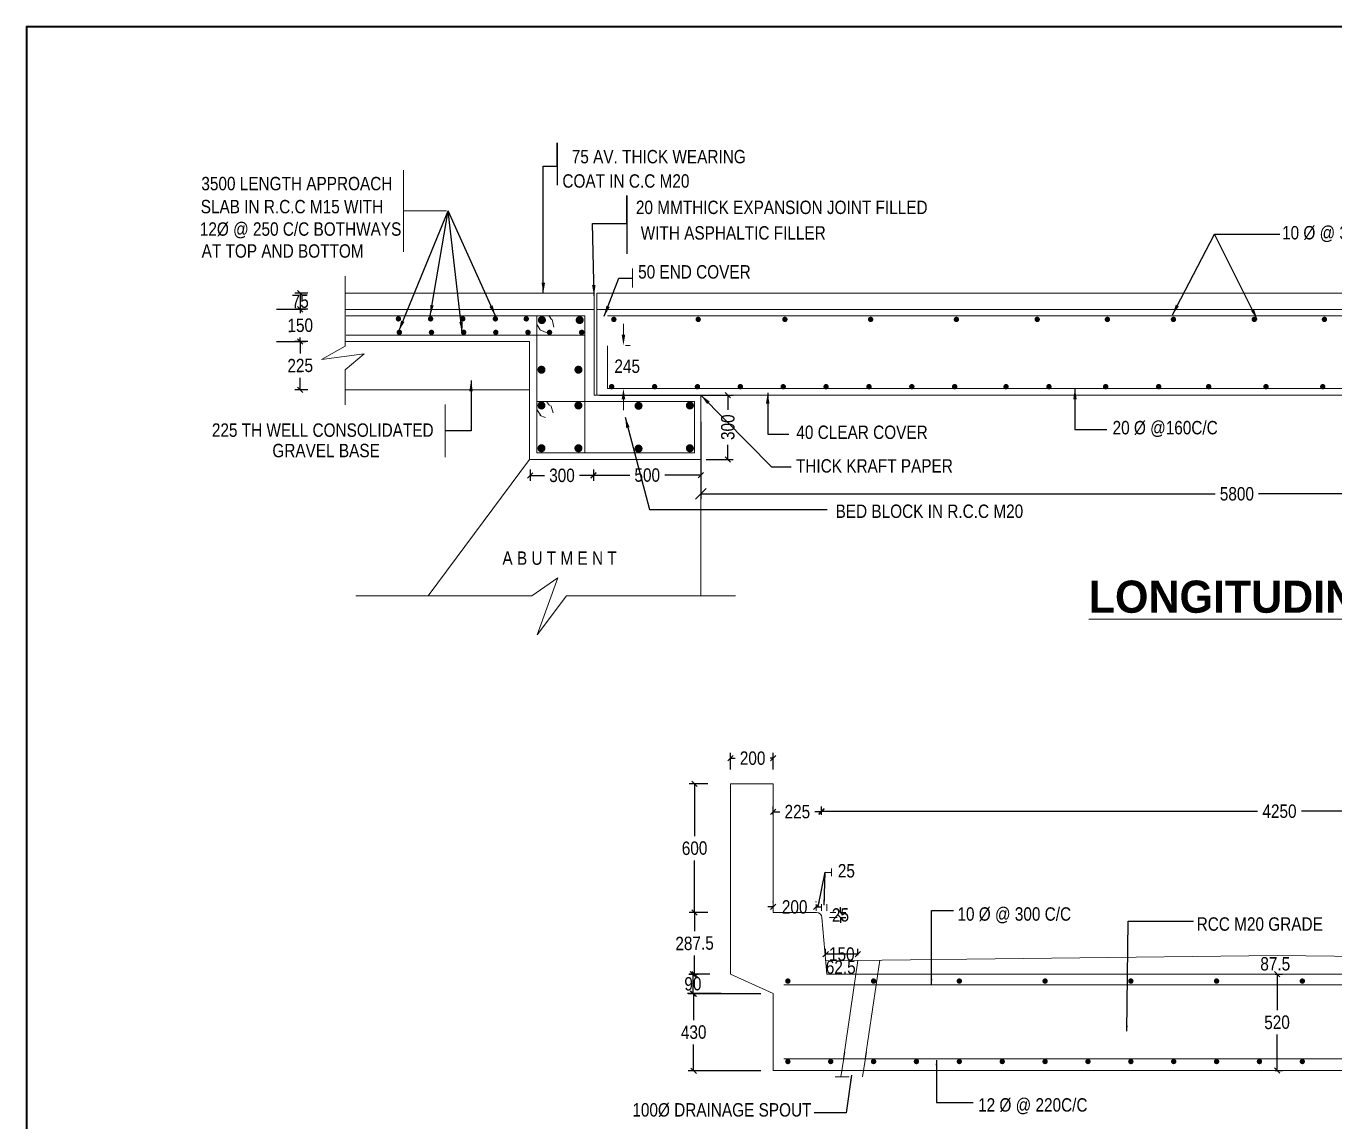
# Model space of a CAD drawing. Header units: millimetres. Extents: x 634438 to 694489, y 49590 to 86597.
# Drawn here: x 634438 to 658857, y 66151 to 86597 of the extents above; entities that cross this region are included whole.
import ezdxf

# ---------------------------------------------------------------- set-up
doc = ezdxf.new("R2010")
doc.units = ezdxf.units.MM
doc.header["$LTSCALE"] = 300
doc.header["$MEASUREMENT"] = 0
for name, color, linetype in [('abutment', 7, 'Continuous'), ('canal', 7, 'Continuous'), ('pier', 7, 'Continuous')]:
    doc.layers.add(name, color=color, linetype=linetype)
doc.styles.add('ARIAL NARROW', font='ARIALN.TTF', dxfattribs={"height": 250})
doc.styles.add('CITYBLUEPR', font='cityb___.ttf')
doc.dimstyles.new('STANDARD$0', dxfattribs={"dimscale": 88.888889, "dimtxt": 0.02, "dimasz": 0.02, "dimexe": 0.05, "dimexo": 0.1, "dimgap": 0.002, "dimtad": 2, "dimdec": 0, "dimzin": 1, "dimdsep": 46, "dimtxsty": 'Standard', "dimcen": 0.09, "dimadec": 0, "dimazin": 0, "dimtfac": 1, "dimtdec": 4, "dimtofl": 0, "dimtmove": 0, "dimatfit": 3, "dimfxl": 1, "dimtolj": 1, "dimtzin": 1, "dimarcsym": 0})
doc.dimstyles.new('STANDARD$7', dxfattribs={"dimtxt": 2, "dimasz": 2, "dimexe": 1.25, "dimexo": 0.625, "dimtad": 1, "dimdec": 0, "dimlfac": 0.5, "dimdsep": 46, "dimtxsty": 'ARIAL NARROW', "dimcen": 2.5, "dimdle": 0.1, "dimse1": 1, "dimse2": 1, "dimadec": 0, "dimazin": 0, "dimtfac": 1, "dimtdec": 0, "dimtmove": 0, "dimatfit": 3, "dimfxl": 1, "dimtolj": 1, "dimtzin": 0, "dimarcsym": 0})

# ---------------------------------------------------------------- blocks, each defined once
blk = doc.blocks.new('_Oblique')
at = {"color": 0, "linetype": 'ByBlock', "lineweight": -2}
blk.add_line((-0.5, -0.5), (0.5, 0.5), dxfattribs=at)
blk = doc.blocks.new('*D40')
at = {"layer": 'abutment', "color": 0, "lineweight": -2, "transparency": 16777216}
for p, q in [((639695, 80713), (639452, 80713)), ((639552, 80713), (639552, 80490)), ((639552, 79813), (639552, 80035)), ((639695, 79813), (639452, 79813))]:
    blk.add_line(p, q, dxfattribs=at)
at = {"layer": 'Defpoints', "color": 0, "lineweight": 9, "transparency": 16777216}
for p in [(639795, 80713), (639552, 79813), (639795, 79813)]:
    blk.add_point(p, dxfattribs=at)
at = {"layer": 'abutment', "color": 0, "lineweight": -2, "transparency": 16777216, "xscale": 100, "yscale": 100, "zscale": 100}
for p, rotation in [((639552, 80713), 90), ((639552, 79813), 270)]:
    blk.add_blockref('_Oblique', p, dxfattribs=dict(at, rotation=rotation))
at = {"layer": 'abutment', "color": 0, "lineweight": 9, "transparency": 16777216, "insert": (639552, 80263), "char_height": 250, "attachment_point": 5, "rotation": 1, "style": 'ARIAL NARROW'}
blk.add_mtext('\\A1;225', dxfattribs=at)
blk = doc.blocks.new('*D41')
at = {"layer": 'abutment', "color": 0, "lineweight": -2, "transparency": 16777216}
for p, q in [((639108, 81313), (639652, 81313)), ((639552, 81313), (639552, 81240)), ((639108, 80713), (639652, 80713)), ((639552, 80713), (639552, 80785))]:
    blk.add_line(p, q, dxfattribs=at)
at = {"layer": 'Defpoints', "color": 0, "lineweight": 9, "transparency": 16777216}
for p in [(639008, 81313), (639008, 80713), (639552, 80713)]:
    blk.add_point(p, dxfattribs=at)
at = {"layer": 'abutment', "color": 0, "lineweight": -2, "transparency": 16777216, "xscale": 100, "yscale": 100, "zscale": 100}
for p, rotation in [((639552, 81313), 90), ((639552, 80713), 270)]:
    blk.add_blockref('_Oblique', p, dxfattribs=dict(at, rotation=rotation))
at = {"layer": 'abutment', "color": 0, "lineweight": 9, "transparency": 16777216, "insert": (639552, 81013), "char_height": 250, "attachment_point": 5, "rotation": 1, "style": 'ARIAL NARROW'}
blk.add_mtext('\\A1;150', dxfattribs=at)
blk = doc.blocks.new('*D42')
at = {"layer": 'abutment', "color": 0, "lineweight": -2, "transparency": 16777216}
for p, q in [((647027, 79214), (647027, 77769)), ((667030, 79207), (667030, 77769)), ((647027, 77869), (656623, 77869)), ((667030, 77869), (657435, 77869))]:
    blk.add_line(p, q, dxfattribs=at)
at = {"layer": 'Defpoints', "color": 0, "lineweight": 9, "transparency": 16777216}
for p in [(647027, 79314), (667030, 79307), (647027, 77869)]:
    blk.add_point(p, dxfattribs=at)
at = {"layer": 'abutment', "color": 0, "lineweight": -2, "transparency": 16777216, "xscale": 200, "yscale": 200, "zscale": 200, "rotation": 180}
blk.add_blockref('_Oblique', (647027, 77869), dxfattribs=at)
at = {"layer": 'abutment', "color": 0, "lineweight": -2, "transparency": 16777216, "xscale": 200, "yscale": 200, "zscale": 200}
blk.add_blockref('_Oblique', (667030, 77869), dxfattribs=at)
at = {"layer": 'abutment', "color": 0, "lineweight": 9, "transparency": 16777216, "insert": (657029, 77869), "char_height": 250, "attachment_point": 5, "style": 'ARIAL NARROW'}
blk.add_mtext('\\A1;5800', dxfattribs=at)
blk = doc.blocks.new('*D43')
at = {"layer": 'abutment', "color": 0, "lineweight": -2, "transparency": 16777216}
for p, q in [((666370, 71683), (666370, 72046)), ((649278, 71946), (657414, 71946)), ((649278, 71851), (649278, 71846)), ((666370, 71946), (658234, 71946))]:
    blk.add_line(p, q, dxfattribs=at)
at = {"layer": 'Defpoints', "color": 0, "lineweight": 9, "transparency": 16777216}
for p in [(649278, 71951), (666370, 71946), (666370, 71583)]:
    blk.add_point(p, dxfattribs=at)
at = {"layer": 'abutment', "color": 0, "lineweight": -2, "transparency": 16777216, "xscale": 100, "yscale": 100, "zscale": 100, "rotation": 180}
blk.add_blockref('_Oblique', (649278, 71946), dxfattribs=at)
at = {"layer": 'abutment', "color": 0, "lineweight": -2, "transparency": 16777216, "xscale": 100, "yscale": 100, "zscale": 100}
blk.add_blockref('_Oblique', (666370, 71946), dxfattribs=at)
at = {"layer": 'abutment', "color": 0, "lineweight": 9, "transparency": 16777216, "insert": (657824, 71946), "char_height": 250, "attachment_point": 5, "style": 'ARIAL NARROW'}
blk.add_mtext('\\A1;4250', dxfattribs=at)
blk = doc.blocks.new('*D45')
at = {"layer": 'abutment', "color": 0, "lineweight": -2, "transparency": 16777216}
for p, q in [((647160, 72456), (646810, 72456)), ((646910, 72456), (646910, 71483)), ((646910, 70056), (646910, 71028)), ((647160, 70056), (646810, 70056))]:
    blk.add_line(p, q, dxfattribs=at)
at = {"layer": 'Defpoints', "color": 0, "lineweight": 9, "transparency": 16777216}
for p in [(646910, 72456), (647260, 72456), (647260, 70056)]:
    blk.add_point(p, dxfattribs=at)
at = {"layer": 'abutment', "color": 0, "lineweight": -2, "transparency": 16777216, "xscale": 100, "yscale": 100, "zscale": 100}
for p, rotation in [((646910, 72456), 90), ((646910, 70056), 270)]:
    blk.add_blockref('_Oblique', p, dxfattribs=dict(at, rotation=rotation))
at = {"layer": 'abutment', "color": 0, "lineweight": 9, "transparency": 16777216, "insert": (646910, 71256), "char_height": 250, "attachment_point": 5, "rotation": 1, "style": 'ARIAL NARROW'}
blk.add_mtext('\\A1;600', dxfattribs=at)
blk = doc.blocks.new('*D46')
at = {"layer": 'abutment', "color": 0, "lineweight": -2, "transparency": 16777216}
for p, q in [((648148, 68541), (646793, 68541)), ((646893, 68541), (646893, 68050)), ((646893, 67103), (646893, 67594)), ((648148, 67103), (646793, 67103))]:
    blk.add_line(p, q, dxfattribs=at)
at = {"layer": 'Defpoints', "color": 0, "lineweight": 9, "transparency": 16777216}
for p in [(648248, 68541), (646893, 67103), (648248, 67103)]:
    blk.add_point(p, dxfattribs=at)
at = {"layer": 'abutment', "color": 0, "lineweight": -2, "transparency": 16777216, "xscale": 100, "yscale": 100, "zscale": 100}
for p, rotation in [((646893, 68541), 90), ((646893, 67103), 270)]:
    blk.add_blockref('_Oblique', p, dxfattribs=dict(at, rotation=rotation))
at = {"layer": 'abutment', "color": 0, "lineweight": 9, "transparency": 16777216, "insert": (646893, 67822), "char_height": 250, "attachment_point": 5, "rotation": 1, "style": 'ARIAL NARROW'}
blk.add_mtext('\\A1;430', dxfattribs=at)
blk = doc.blocks.new('*D48')
at = {"layer": 'abutment', "color": 0, "lineweight": -2, "transparency": 16777216}
for p, q in [((649356, 69256), (649356, 69380)), ((649958, 69263), (649958, 69380)), ((649958, 69280), (649356, 69280))]:
    blk.add_line(p, q, dxfattribs=at)
at = {"layer": 'Defpoints', "color": 0, "lineweight": 9, "transparency": 16777216}
for p in [(649356, 69280), (649356, 69156), (649958, 69163)]:
    blk.add_point(p, dxfattribs=at)
at = {"layer": 'abutment', "color": 0, "lineweight": -2, "transparency": 16777216, "xscale": 100, "yscale": 100, "zscale": 100, "rotation": 180}
blk.add_blockref('_Oblique', (649356, 69280), dxfattribs=at)
at = {"layer": 'abutment', "color": 0, "lineweight": -2, "transparency": 16777216, "xscale": 100, "yscale": 100, "zscale": 100}
blk.add_blockref('_Oblique', (649958, 69280), dxfattribs=at)
at = {"layer": 'abutment', "color": 0, "lineweight": 9, "transparency": 16777216, "insert": (649657, 69280), "char_height": 250, "attachment_point": 5, "style": 'ARIAL NARROW'}
blk.add_mtext('\\A1;150', dxfattribs=at)
blk = doc.blocks.new('*D49')
at = {"layer": 'abutment', "color": 0, "lineweight": -2, "transparency": 16777216}
for p, q in [((649632, 70056), (649632, 70156)), ((649627, 70056), (649732, 70056)), ((649627, 69964), (649732, 69964)), ((649632, 69964), (649632, 69864))]:
    blk.add_line(p, q, dxfattribs=at)
at = {"layer": 'Defpoints', "color": 0, "lineweight": 9, "transparency": 16777216}
for p in [(649527, 70056), (649527, 69964), (649632, 70056)]:
    blk.add_point(p, dxfattribs=at)
at = {"layer": 'abutment', "color": 0, "lineweight": -2, "transparency": 16777216, "xscale": 100, "yscale": 100, "zscale": 100}
for p, rotation in [((649632, 70056), 270), ((649632, 69964), 90)]:
    blk.add_blockref('_Oblique', p, dxfattribs=dict(at, rotation=rotation))
at = {"layer": 'abutment', "color": 0, "lineweight": 9, "transparency": 16777216, "insert": (649632, 70010), "char_height": 250, "attachment_point": 5, "rotation": 1, "style": 'ARIAL NARROW'}
blk.add_mtext('\\A1;25', dxfattribs=at)
blk = doc.blocks.new('*D50')
at = {"layer": 'abutment', "color": 0, "lineweight": -2, "transparency": 16777216}
for p, q in [((648378, 71877), (648378, 72038)), ((649278, 71877), (649278, 72038)), ((648378, 71938), (648499, 71938)), ((649278, 71938), (649157, 71938))]:
    blk.add_line(p, q, dxfattribs=at)
at = {"layer": 'Defpoints', "color": 0, "lineweight": 9, "transparency": 16777216}
for p in [(648378, 71938), (648378, 71777), (649278, 71777)]:
    blk.add_point(p, dxfattribs=at)
at = {"layer": 'abutment', "color": 0, "lineweight": -2, "transparency": 16777216, "xscale": 100, "yscale": 100, "zscale": 100, "rotation": 180}
blk.add_blockref('_Oblique', (648378, 71938), dxfattribs=at)
at = {"layer": 'abutment', "color": 0, "lineweight": -2, "transparency": 16777216, "xscale": 100, "yscale": 100, "zscale": 100}
blk.add_blockref('_Oblique', (649278, 71938), dxfattribs=at)
at = {"layer": 'abutment', "color": 0, "lineweight": 9, "transparency": 16777216, "insert": (648828, 71938), "char_height": 250, "attachment_point": 5, "style": 'ARIAL NARROW'}
blk.add_mtext('\\A1;225', dxfattribs=at)
blk = doc.blocks.new('*D51')
at = {"layer": 'abutment', "color": 0, "lineweight": -2, "transparency": 16777216}
for p, q in [((646804, 68906), (646979, 68906)), ((646879, 68906), (646879, 68546)), ((647404, 68546), (646779, 68546))]:
    blk.add_line(p, q, dxfattribs=at)
at = {"layer": 'Defpoints', "color": 0, "lineweight": 9, "transparency": 16777216}
for p in [(646704, 68906), (646879, 68546), (647504, 68546)]:
    blk.add_point(p, dxfattribs=at)
at = {"layer": 'abutment', "color": 0, "lineweight": -2, "transparency": 16777216, "xscale": 100, "yscale": 100, "zscale": 100}
for p, rotation in [((646879, 68906), 90), ((646879, 68546), 270)]:
    blk.add_blockref('_Oblique', p, dxfattribs=dict(at, rotation=rotation))
at = {"layer": 'abutment', "color": 0, "lineweight": 9, "transparency": 16777216, "insert": (646879, 68726), "char_height": 250, "attachment_point": 5, "rotation": 1, "style": 'ARIAL NARROW'}
blk.add_mtext('\\A1;90', dxfattribs=at)
blk = doc.blocks.new('*D52')
at = {"layer": 'abutment', "color": 0, "lineweight": -2, "transparency": 16777216}
for p, q in [((647160, 70056), (646810, 70056)), ((646910, 70056), (646910, 69708)), ((646910, 68906), (646910, 69253)), ((647196, 68906), (646810, 68906))]:
    blk.add_line(p, q, dxfattribs=at)
at = {"layer": 'Defpoints', "color": 0, "lineweight": 9, "transparency": 16777216}
for p in [(647260, 70056), (646910, 68906), (647296, 68906)]:
    blk.add_point(p, dxfattribs=at)
at = {"layer": 'abutment', "color": 0, "lineweight": -2, "transparency": 16777216, "xscale": 100, "yscale": 100, "zscale": 100}
for p, rotation in [((646910, 70056), 90), ((646910, 68906), 270)]:
    blk.add_blockref('_Oblique', p, dxfattribs=dict(at, rotation=rotation))
at = {"layer": 'abutment', "color": 0, "lineweight": 9, "transparency": 16777216, "insert": (646910, 69481), "char_height": 250, "attachment_point": 5, "rotation": 1, "style": 'ARIAL NARROW'}
blk.add_mtext('\\A1;287.5', dxfattribs=at)
blk = doc.blocks.new('*D53')
at = {"layer": 'abutment', "color": 0, "lineweight": -2, "transparency": 16777216}
for p, q in [((648378, 70160), (648278, 70160)), ((648378, 70250), (648378, 70260)), ((649178, 70250), (649178, 70260)), ((649178, 70160), (649278, 70160))]:
    blk.add_line(p, q, dxfattribs=at)
at = {"layer": 'Defpoints', "color": 0, "lineweight": 9, "transparency": 16777216}
for p in [(648378, 70160), (648378, 70150), (649178, 70150)]:
    blk.add_point(p, dxfattribs=at)
at = {"layer": 'abutment', "color": 0, "lineweight": -2, "transparency": 16777216, "xscale": 100, "yscale": 100, "zscale": 100}
blk.add_blockref('_Oblique', (648378, 70160), dxfattribs=at)
at = {"layer": 'abutment', "color": 0, "lineweight": -2, "transparency": 16777216, "xscale": 100, "yscale": 100, "zscale": 100, "rotation": 180}
blk.add_blockref('_Oblique', (649178, 70160), dxfattribs=at)
at = {"layer": 'abutment', "color": 0, "lineweight": 9, "transparency": 16777216, "insert": (648778, 70160), "char_height": 250, "attachment_point": 5, "style": 'ARIAL NARROW'}
blk.add_mtext('\\A1;200', dxfattribs=at)
blk = doc.blocks.new('*D54')
at = {"layer": 'abutment', "color": 0, "lineweight": -2, "transparency": 16777216}
for p, q in [((657745, 68906), (657878, 68906)), ((657778, 68906), (657778, 68235)), ((657778, 67109), (657778, 67779)), ((657745, 67109), (657878, 67109))]:
    blk.add_line(p, q, dxfattribs=at)
at = {"layer": 'Defpoints', "color": 0, "lineweight": 9, "transparency": 16777216}
for p in [(657645, 68906), (657645, 67109), (657778, 67109)]:
    blk.add_point(p, dxfattribs=at)
at = {"layer": 'abutment', "color": 0, "lineweight": -2, "transparency": 16777216, "xscale": 100, "yscale": 100, "zscale": 100}
for p, rotation in [((657778, 68906), 90), ((657778, 67109), 270)]:
    blk.add_blockref('_Oblique', p, dxfattribs=dict(at, rotation=rotation))
at = {"layer": 'abutment', "color": 0, "lineweight": 9, "transparency": 16777216, "insert": (657778, 68007), "char_height": 250, "attachment_point": 5, "rotation": 1, "style": 'ARIAL NARROW'}
blk.add_mtext('\\A1;520', dxfattribs=at)
blk = doc.blocks.new('*D55')
at = {"layer": 'abutment', "color": 0, "lineweight": -2, "transparency": 16777216}
for p, q in [((645027, 78324), (645027, 78119)), ((645027, 78219), (645701, 78219)), ((647027, 78219), (646353, 78219)), ((647027, 78324), (647027, 78119))]:
    blk.add_line(p, q, dxfattribs=at)
at = {"layer": 'Defpoints', "color": 0, "lineweight": 9, "transparency": 16777216}
for p in [(645027, 78424), (647027, 78424), (647027, 78219)]:
    blk.add_point(p, dxfattribs=at)
at = {"layer": 'abutment', "color": 0, "lineweight": -2, "transparency": 16777216, "xscale": 100, "yscale": 100, "zscale": 100, "rotation": 180}
blk.add_blockref('_Oblique', (645027, 78219), dxfattribs=at)
at = {"layer": 'abutment', "color": 0, "lineweight": -2, "transparency": 16777216, "xscale": 100, "yscale": 100, "zscale": 100}
blk.add_blockref('_Oblique', (647027, 78219), dxfattribs=at)
at = {"layer": 'abutment', "color": 0, "lineweight": 9, "transparency": 16777216, "insert": (646027, 78219), "char_height": 250, "attachment_point": 5, "style": 'ARIAL NARROW'}
blk.add_mtext('\\A1;500', dxfattribs=at)
blk = doc.blocks.new('*D56')
at = {"layer": 'abutment', "color": 0, "lineweight": -2, "transparency": 16777216}
for p, q in [((645137, 79713), (647631, 79713)), ((647531, 79713), (647531, 79439)), ((647531, 78513), (647531, 78787)), ((647127, 78513), (647631, 78513))]:
    blk.add_line(p, q, dxfattribs=at)
at = {"layer": 'Defpoints', "color": 0, "lineweight": 9, "transparency": 16777216}
for p in [(645037, 79713), (647531, 79713), (647027, 78513)]:
    blk.add_point(p, dxfattribs=at)
at = {"layer": 'abutment', "color": 0, "lineweight": -2, "transparency": 16777216, "xscale": 100, "yscale": 100, "zscale": 100}
for p, rotation in [((647531, 79713), 90), ((647531, 78513), 270)]:
    blk.add_blockref('_Oblique', p, dxfattribs=dict(at, rotation=rotation))
at = {"layer": 'abutment', "color": 0, "lineweight": 9, "transparency": 16777216, "insert": (647531, 79113), "char_height": 250, "attachment_point": 5, "rotation": 90, "style": 'ARIAL NARROW'}
blk.add_mtext('\\A1;300', dxfattribs=at)
blk = doc.blocks.new('*D57')
at = {"layer": 'abutment', "color": 0, "lineweight": -2, "transparency": 16777216}
for p, q in [((647578, 72728), (647578, 73036)), ((648378, 72728), (648378, 73036)), ((647578, 72936), (647665, 72936)), ((648378, 72936), (648320, 72936))]:
    blk.add_line(p, q, dxfattribs=at)
at = {"layer": 'Defpoints', "color": 0, "lineweight": 9, "transparency": 16777216}
for p in [(648378, 72936), (647578, 72628), (648378, 72628)]:
    blk.add_point(p, dxfattribs=at)
at = {"layer": 'abutment', "color": 0, "lineweight": -2, "transparency": 16777216, "xscale": 100, "yscale": 100, "zscale": 100, "rotation": 180}
blk.add_blockref('_Oblique', (647578, 72936), dxfattribs=at)
at = {"layer": 'abutment', "color": 0, "lineweight": -2, "transparency": 16777216, "xscale": 100, "yscale": 100, "zscale": 100}
blk.add_blockref('_Oblique', (648378, 72936), dxfattribs=at)
at = {"layer": 'abutment', "color": 0, "lineweight": 9, "transparency": 16777216, "insert": (647993, 72936), "char_height": 250, "attachment_point": 5, "style": 'ARIAL NARROW'}
blk.add_mtext('\\A1;200', dxfattribs=at)
blk = doc.blocks.new('*D58')
at = {"layer": 'abutment', "color": 0, "lineweight": -2, "transparency": 16777216}
for p, q in [((643845, 78324), (643845, 78113)), ((643845, 78213), (644110, 78213)), ((645027, 78213), (644762, 78213)), ((645027, 78324), (645027, 78113))]:
    blk.add_line(p, q, dxfattribs=at)
at = {"layer": 'Defpoints', "color": 0, "lineweight": 9, "transparency": 16777216}
for p in [(643845, 78424), (645027, 78424), (643845, 78213)]:
    blk.add_point(p, dxfattribs=at)
at = {"layer": 'abutment', "color": 0, "lineweight": -2, "transparency": 16777216, "xscale": 100, "yscale": 100, "zscale": 100, "rotation": 180}
blk.add_blockref('_Oblique', (643845, 78213), dxfattribs=at)
at = {"layer": 'abutment', "color": 0, "lineweight": -2, "transparency": 16777216, "xscale": 100, "yscale": 100, "zscale": 100}
blk.add_blockref('_Oblique', (645027, 78213), dxfattribs=at)
at = {"layer": 'abutment', "color": 0, "lineweight": 9, "transparency": 16777216, "insert": (644436, 78213), "char_height": 250, "attachment_point": 5, "style": 'ARIAL NARROW'}
blk.add_mtext('\\A1;300', dxfattribs=at)
blk = doc.blocks.new('*D62')
at = {"layer": 'abutment', "color": 0, "lineweight": -2, "transparency": 16777216}
for p, q in [((639695, 81613), (639452, 81613)), ((639552, 81613), (639552, 81313)), ((639695, 81313), (639452, 81313))]:
    blk.add_line(p, q, dxfattribs=at)
at = {"layer": 'Defpoints', "color": 0, "lineweight": 9, "transparency": 16777216}
for p in [(639795, 81613), (639552, 81313), (639795, 81313)]:
    blk.add_point(p, dxfattribs=at)
at = {"layer": 'abutment', "color": 0, "lineweight": -2, "transparency": 16777216, "xscale": 100, "yscale": 100, "zscale": 100}
for p, rotation in [((639552, 81613), 90), ((639552, 81313), 270)]:
    blk.add_blockref('_Oblique', p, dxfattribs=dict(at, rotation=rotation))
at = {"layer": 'abutment', "color": 0, "lineweight": 9, "transparency": 16777216, "insert": (639552, 81463), "char_height": 250, "attachment_point": 5, "rotation": 1, "style": 'ARIAL NARROW'}
blk.add_mtext('\\A1;75', dxfattribs=at)

msp = doc.modelspace()

# ---------------------------------------------------------------- linework, layer by layer
at = {"color": 0, "linetype": 'ByBlock', "lineweight": 9}
for points in [[(634438.5, 86597.1), (694478.5, 86597.1), (694478.5, 49590), (634438.5, 49590)], [(634458.5, 86577.1), (694458.5, 86577.1), (694458.5, 49610), (634458.5, 49610)]]:
    msp.add_lwpolyline(points, close=True, dxfattribs=at)
at = {"layer": 'abutment', "color": 0, "lineweight": 9}
for p, q in [((641477.5, 82385.4), (641477.5, 83911.3)), ((642281.8, 83148.3), (641477.5, 83148.3)), ((645754.8, 81721.8), (645754.8, 82072.5)), ((640392.2, 81929.6), (640392.2, 80627)), ((640392.2, 81612.8), (645037.5, 81612.8)), ((645037.5, 79914.8), (645037.5, 81612.8)), ((645085.5, 79948.4), (645085.5, 81612.8)), ((645085.5, 81612.8), (660753.4, 81612.8)), ((640392.2, 81312.8), (645027, 81312.8)), ((645085.5, 81312.8), (660753.4, 81312.8)), ((644864.6, 81192.8), (640407.8, 81192.8)), ((643965.5, 80631.9), (643965.5, 81192.8)), ((644191.1, 81200.2), (644242.4, 81121.9)), ((644251.1, 81121.9), (644283.8, 80977.3)), ((644864.6, 79948.4), (644864.6, 81192.8)), ((645285.5, 81192.8), (660753.4, 81192.8)), ((644864.6, 80832.8), (640407.8, 80832.8)), ((643971.8, 81024), (644031.9, 80930.7)), ((644023.1, 80930.7), (644172.4, 80870.1)), ((645583, 80840.1), (645583, 81040.1)), ((640392.2, 80627), (639950.3, 80375.5)), ((643829.3, 80712.8), (640392.2, 80712.8)), ((643829.3, 80631.9), (643829.3, 80712.8)), ((643829.3, 78512.8), (643829.3, 80631.9)), ((643965.5, 78632.8), (643965.5, 80683)), ((645285.5, 79832.8), (645285.5, 80633.7)), ((645619.3, 80640.1), (645708, 80640.1)), ((639950.3, 80375.5), (640747.8, 80480.3)), ((640747.8, 80480.3), (640392.2, 80186.8)), ((640392.2, 80186.8), (640392.2, 79530)), ((644864.6, 78632.8), (644864.6, 79948.4)), ((645037.5, 79712.8), (645037.5, 79948.4)), ((645085.5, 79712.8), (645085.5, 79948.4)), ((643829.3, 79812.8), (640392.2, 79812.8)), ((645037.5, 79712.8), (660753.4, 79712.8)), ((645285.5, 79832.8), (660753.4, 79832.8)), ((645348, 79832.8), (645754.6, 79832.8)), ((645583, 79632.8), (645583, 79432.8)), ((647027, 78812.8), (647027, 79712.8)), ((642258, 78551.9), (642258, 79540)), ((644944.8, 79592.8), (643965.5, 79592.8)), ((643965.5, 79441.8), (644044.2, 79334.6)), ((644144.5, 79592.8), (644205.1, 79521)), ((644226.2, 79521), (644272.9, 79381.2)), ((644944.8, 79592.8), (646907, 79592.8)), ((646907, 78632.8), (646907, 79592.8)), ((644023.2, 79334.6), (644125.8, 79292.6)), ((644704.8, 78632.8), (643965.5, 78632.8)), ((644704.8, 78632.8), (646907, 78632.8)), ((647027, 78812.8), (647027, 75964.9)), ((643829.3, 78512.8), (641941.6, 75964.9)), ((644824.8, 78512.8), (643829.3, 78512.8)), ((644824.8, 78512.8), (647027, 78512.8)), ((643873.2, 75964.9), (644360.7, 76300.4)), ((644360.7, 76300.4), (643970.7, 75240.6)), ((643873.2, 75964.9), (640588.9, 75964.9)), ((643970.7, 75240.6), (644523.2, 75964.9)), ((644523.2, 75964.9), (647671.2, 75964.9)), ((647578.1, 72455.6), (647578.1, 68905.6)), ((647578.1, 72455.6), (648378.1, 72455.6)), ((648378.1, 72455.6), (648378.1, 70055.6)), ((649465.3, 70737), (649465.3, 70876.1)), ((649178.1, 70210.6), (649178.1, 70089)), ((649278.1, 70210.6), (649278.1, 70089)), ((649378.1, 70210.6), (649378.1, 70089)), ((648378.1, 70055.6), (649186.4, 70055.6)), ((649286.1, 69964.3), (649378.1, 68905.6)), ((649428.6, 69964.3), (649571.1, 69964.3)), ((649437.4, 70055.6), (649548.9, 70055.6)), ((649356.4, 69155.6), (657778.1, 69255.6)), ((649958, 69162.8), (649689.5, 67324.3)), ((650364.2, 69167.6), (650094.8, 67324.3)), ((666199.9, 69155.6), (657778.1, 69255.6)), ((647578.1, 68905.6), (648378.1, 68545.6)), ((649378.1, 68905.6), (657778.1, 68905.6)), ((666178.1, 68905.6), (657778.1, 68905.6)), ((648578.1, 68705.6), (666978.1, 68705.6)), ((648378.1, 68545.6), (648378.1, 68388.2)), ((648378.1, 68489.3), (648378.1, 67108.7)), ((649713.1, 67457.1), (649636.3, 66988.7)), ((650118.4, 67457.1), (650041.6, 66988.7)), ((648578.1, 67324.3), (666978.1, 67324.3)), ((649601.2, 67324.3), (650006.6, 67324.3)), ((648378.1, 67108.7), (667178.1, 67108.7)), ((649535.1, 66988.7), (649796.3, 66988.7))]:
    msp.add_line(p, q, dxfattribs=at)
for points, const_width in [([(641359.7, 81135.3, 1), (641409.7, 81135.3, 1)], 50), ([(641959.7, 81135.3, 1), (642009.7, 81135.3, 1)], 50), ([(642559.7, 81135.3, 1), (642609.7, 81135.3, 1)], 50), ([(643168.3, 81135.3, 1), (643218.3, 81135.3, 1)], 50), ([(643744.3, 81135.3, 1), (643794.3, 81135.3, 1)], 50), ([(644023.8, 81112.1, 1), (644098.8, 81112.1, 1)], 75), ([(644729, 81112.1, 1), (644804, 81112.1, 1)], 75), ([(645378.7, 81124.9, 1), (645428.7, 81124.9, 1)], 50), ([(646952.5, 81124.9, 1), (647002.5, 81124.9, 1)], 50), ([(648570.4, 81124.9, 1), (648620.4, 81124.9, 1)], 50), ([(650170.4, 81124.9, 1), (650220.4, 81124.9, 1)], 50), ([(651770.4, 81124.9, 1), (651820.4, 81124.9, 1)], 50), ([(653278.2, 81124.9, 1), (653328.2, 81124.9, 1)], 50), ([(654587.9, 81124.9, 1), (654637.9, 81124.9, 1)], 50), ([(655820.2, 81124.9, 1), (655870.2, 81124.9, 1)], 50), ([(657328, 81124.9, 1), (657378, 81124.9, 1)], 50), ([(658637.6, 81124.9, 1), (658687.6, 81124.9, 1)], 50), ([(641376.5, 80882.9, 1), (641426.5, 80882.9, 1)], 50), ([(641976.5, 80882.9, 1), (642026.5, 80882.9, 1)], 50), ([(642576.5, 80882.9, 1), (642626.5, 80882.9, 1)], 50), ([(643176.5, 80882.9, 1), (643226.5, 80882.9, 1)], 50), ([(643776.5, 80882.9, 1), (643826.5, 80882.9, 1)], 50), ([(644178.8, 80882.9, 1), (644228.8, 80882.9, 1)], 50), ([(644778.8, 80882.9, 1), (644828.8, 80882.9, 1)], 50), ([(644016, 80186, 1), (644091, 80186, 1)], 75), ([(644705.7, 80186, 1), (644780.7, 80186, 1)], 75), ([(645338.9, 79869.5, 1), (645388.9, 79869.5, 1)], 50), ([(646138.9, 79869.5, 1), (646188.9, 79869.5, 1)], 50), ([(646938.9, 79869.5, 1), (646988.9, 79869.5, 1)], 50), ([(647738.9, 79869.5, 1), (647788.9, 79869.5, 1)], 50), ([(648538.9, 79869.5, 1), (648588.9, 79869.5, 1)], 50), ([(649338.9, 79869.5, 1), (649388.9, 79869.5, 1)], 50), ([(650138.9, 79869.5, 1), (650188.9, 79869.5, 1)], 50), ([(650938.9, 79869.5, 1), (650988.9, 79869.5, 1)], 50), ([(651738.9, 79869.5, 1), (651788.9, 79869.5, 1)], 50), ([(652697.4, 79869.5, 1), (652747.4, 79869.5, 1)], 50), ([(653497.4, 79869.5, 1), (653547.4, 79869.5, 1)], 50), ([(654556.4, 79869.5, 1), (654606.4, 79869.5, 1)], 50), ([(655544.9, 79869.5, 1), (655594.9, 79869.5, 1)], 50), ([(656477.7, 79869.5, 1), (656527.7, 79869.5, 1)], 50), ([(657547.1, 79869.5, 1), (657597.1, 79869.5, 1)], 50), ([(658606.1, 79869.5, 1), (658656.1, 79869.5, 1)], 50), ([(644016, 79518.5, 1), (644091, 79518.5, 1)], 75), ([(644705.7, 79518.5, 1), (644780.7, 79518.5, 1)], 75), ([(645826.6, 79512.1, 1), (645901.6, 79512.1, 1)], 75), ([(646785, 79518.5, 1), (646860, 79518.5, 1)], 75), ([(644016, 78720.7, 1), (644091, 78720.7, 1)], 75), ([(644705.7, 78720.7, 1), (644780.7, 78720.7, 1)], 75), ([(645826.6, 78714.3, 1), (645901.6, 78714.3, 1)], 75), ([(646785, 78720.7, 1), (646860, 78720.7, 1)], 75), ([(648625.4, 68777.4, -1), (648675.4, 68777.4, -1)], 50), ([(650225.4, 68777.4, -1), (650275.4, 68777.4, -1)], 50), ([(651825.4, 68777.4, -1), (651875.4, 68777.4, -1)], 50), ([(653425.4, 68777.4, -1), (653475.4, 68777.4, -1)], 50), ([(655025.4, 68777.4, -1), (655075.4, 68777.4, -1)], 50), ([(656625.4, 68777.4, -1), (656675.4, 68777.4, -1)], 50), ([(658225.4, 68777.4, -1), (658275.4, 68777.4, -1)], 50), ([(648625.4, 67276.1, -1), (648675.4, 67276.1, -1)], 50), ([(649425.4, 67276.1, -1), (649475.4, 67276.1, -1)], 50), ([(650225.4, 67276.1, -1), (650275.4, 67276.1, -1)], 50), ([(651025.4, 67276.1, -1), (651075.4, 67276.1, -1)], 50), ([(651825.4, 67276.1, -1), (651875.4, 67276.1, -1)], 50), ([(652625.4, 67276.1, -1), (652675.4, 67276.1, -1)], 50), ([(653425.4, 67276.1, -1), (653475.4, 67276.1, -1)], 50), ([(654225.4, 67276.1, -1), (654275.4, 67276.1, -1)], 50), ([(655025.4, 67276.1, -1), (655075.4, 67276.1, -1)], 50), ([(655825.4, 67276.1, -1), (655875.4, 67276.1, -1)], 50), ([(656625.4, 67276.1, -1), (656675.4, 67276.1, -1)], 50), ([(657425.4, 67276.1, -1), (657475.4, 67276.1, -1)], 50), ([(658225.4, 67276.1, -1), (658275.4, 67276.1, -1)], 50)]:
    msp.add_lwpolyline(points, format="xyb", close=True, dxfattribs=dict(at, const_width=const_width))
msp.add_arc((649186.4, 69955.6), 100, 4.96974, 90, dxfattribs=at)
for points in [[(645549.6, 80840.1), (645616.3, 80840.1), (645583, 80640.1)], [(645549.6, 79632.8), (645616.3, 79632.8), (645583, 79832.8)]]:
    msp.add_solid(points, dxfattribs=at)
at = {"layer": 'canal', "color": 0, "linetype": 'Continuous', "lineweight": 9}
for p in [(694458.5, 86577.1), (634458.5, 49610)]:
    msp.add_line(p, (634458.5, 86577.1), dxfattribs=at)
at = {"layer": 'pier', "color": 0, "lineweight": 9}
msp.add_line((645037.5, 79712.8), (669050.8, 79712.8), dxfattribs=at)

# ---------------------------------------------------------------- texts
at = {"layer": 'abutment', "color": 0, "lineweight": 9}
for s, height, style, p in [('75 AV. THICK WEARING', 250, 'ARIAL NARROW', (644618.7, 84037.5)), ('3500 LENGTH APPROACH', 250, 'ARIAL NARROW', (637707.1, 83534.6)), ('COAT IN C.C M20', 250, 'ARIAL NARROW', (644443.8, 83583.2)), ('SLAB IN R.C.C M15 WITH', 250, 'ARIAL NARROW', (637695.6, 83104.8)), ('20 MMTHICK EXPANSION JOINT FILLED', 250, 'ARIAL NARROW', (645815.7, 83091.2)), ('12%%C @ 250 C/C BOTHWAYS', 250, 'ARIAL NARROW', (637678.8, 82686.4)), ('WITH ASPHALTIC FILLER', 250, 'ARIAL NARROW', (645904.9, 82614.7)), (' 10 %%C @ 300 C/C', 250, 'ARIAL NARROW', (657792.1, 82617.7)), ('AT TOP AND BOTTOM', 250, 'ARIAL NARROW', (637712.4, 82276.4)), ('50 END COVER', 250, 'ARIAL NARROW', (645857, 81887.1)), ('225 TH WELL CONSOLIDATED', 250, 'ARIAL NARROW', (637903.3, 78933.9)), ('40 CLEAR COVER', 250, 'ARIAL NARROW', (648809.4, 78893.6)), ('20 %%C @160C/C', 250, 'ARIAL NARROW', (654710.2, 78979.9)), ('GRAVEL BASE', 250, 'ARIAL NARROW', (639032, 78552.3)), ('THICK KRAFT PAPER', 250, 'ARIAL NARROW', (648801.8, 78266.4)), ('BED BLOCK IN R.C.C M20', 250, 'ARIAL NARROW', (649541.1, 77420.1)), ('A B U T M E N T', 250, 'ARIAL NARROW', (643324.8, 76545)), ('%%ULONGITUDINAL SECTION', 600, 'CITYBLUEPR', (654265, 75650.6)), ('10 %%C @ 300 C/C', 250, 'ARIAL NARROW', (651814.7, 69904.1)), ('RCC M20 GRADE', 250, 'ARIAL NARROW', (656278.5, 69716.9)), ('100%%C DRAINAGE SPOUT', 250, 'ARIAL NARROW', (645749.2, 66248.9)), ('12 %%C @ 220C/C', 250, 'ARIAL NARROW', (652200.4, 66341.2))]:
    msp.add_text(s, height=height, dxfattribs=dict(at, style=style)).set_placement(p)
at = {"layer": 'abutment', "color": 0, "lineweight": 9, "char_height": 250, "attachment_point": 5, "style": 'ARIAL NARROW'}
for s, insert in [('245', (645653, 80249.7)), ('\\A1;25', (649742.3, 70833.8)), ('62.5', (649637.4, 69036.3)), ('87.5', (657745.1, 69098.1))]:
    msp.add_mtext(s, dxfattribs=dict(at, insert=insert))

# ---------------------------------------------------------------- dimensions: what is measured, and where the dimension line sits
at = {"layer": 'abutment', "color": 0, "lineweight": 9}
for base, p1, p2, text, picture, middle in [((639551.8, 81312.8), (639794.7, 81612.8), (639794.7, 81312.8), '75', '*D62', (639551.8, 81462.8)), ((639551.8, 80712.8), (639008.1, 81312.8), (639008.1, 80712.8), '150', '*D41', (639551.8, 81012.8)), ((649632.4, 70055.6), (649526.6, 69964.3), (649526.6, 70055.6), '25', '*D49', (649632.4, 70010)), ((646879.3, 68545.6), (646703.8, 68905.6), (647503.8, 68545.6), '90', '*D51', (646879.3, 68725.6))]:
    dim = msp.add_linear_dim(base=base, p1=p1, p2=p2, angle=90, text=text, dimstyle='STANDARD$0', override={"dimscale": 1, "dimtxt": 250, "dimasz": 100, "dimexe": 100, "dimexo": 100, "dimgap": 100, "dimtad": 0, "dimtoh": 1, "dimzin": 0, "dimtxsty": 'ARIAL NARROW', "dimblk1": 'Oblique', "dimblk2": 'Oblique', "dimsah": 1, "dimtzin": 0}, dxfattribs=at)
    dim.commit()
    dim.dimension.update_dxf_attribs({"geometry": picture, "text_midpoint": middle, "dimtype": 160, "text_rotation": 1})
for base, p1, p2, text, picture, middle in [((639551.8, 79812.8), (639794.7, 80712.8), (639794.7, 79812.8), '225', '*D40', (639551.8, 80262.8)), ((646909.6, 72455.6), (647259.7, 70055.6), (647259.7, 72455.6), '600', '*D45', (646909.6, 71255.6)), ((646909.6, 68905.6), (647259.7, 70055.6), (647295.9, 68905.6), '287.5', '*D52', (646909.6, 69480.6)), ((657778.1, 67108.7), (657644.7, 68905.6), (657644.7, 67108.7), '520', '*D54', (657778.1, 68007.2)), ((646893.2, 67103.2), (648248, 68541.1), (648248, 67103.2), '430', '*D46', (646893.2, 67822.2))]:
    dim = msp.add_linear_dim(base=base, p1=p1, p2=p2, angle=90, text=text, dimstyle='STANDARD$0', override={"dimscale": 1, "dimtxt": 250, "dimasz": 100, "dimexe": 100, "dimexo": 100, "dimgap": 100, "dimtad": 0, "dimtoh": 1, "dimzin": 0, "dimtxsty": 'ARIAL NARROW', "dimblk1": 'Oblique', "dimblk2": 'Oblique', "dimsah": 1, "dimtzin": 0}, dxfattribs=at)
    dim.commit()
    dim.dimension.update_dxf_attribs({"geometry": picture, "text_midpoint": middle, "text_rotation": 1})
dim = msp.add_linear_dim(base=(647531.4, 79712.8), p1=(647027, 78512.8), p2=(645037.5, 79712.8), angle=90, text='300', dimstyle='STANDARD$0', override={"dimscale": 1, "dimtxt": 250, "dimasz": 100, "dimexe": 100, "dimexo": 100, "dimgap": 100, "dimtad": 0, "dimtoh": 1, "dimzin": 0, "dimtxsty": 'ARIAL NARROW', "dimblk1": 'Oblique', "dimblk2": 'Oblique', "dimsah": 1, "dimtzin": 0}, dxfattribs=at)
dim.commit()
dim.dimension.update_dxf_attribs({"geometry": '*D56', "text_midpoint": (647531.4, 79112.8)})
for base, p1, p2, text, override, picture, middle in [((647027, 77868.5), (667030.5, 79307), (647027, 79314.2), '5800', {"dimscale": 1, "dimtxt": 250, "dimasz": 200, "dimexe": 100, "dimexo": 100, "dimgap": 100, "dimtad": 0, "dimtoh": 1, "dimzin": 0, "dimtxsty": 'ARIAL NARROW', "dimblk1": 'Oblique', "dimblk2": 'Oblique', "dimsah": 1, "dimtzin": 0}, '*D42', (657028.8, 77868.5)), ((643844.9, 78213.2), (645027, 78424.1), (643844.9, 78424.1), '300', {"dimscale": 1, "dimtxt": 250, "dimasz": 100, "dimexe": 100, "dimexo": 100, "dimgap": 100, "dimtad": 0, "dimtoh": 1, "dimzin": 0, "dimtxsty": 'ARIAL NARROW', "dimblk1": 'Oblique', "dimblk2": 'Oblique', "dimsah": 1, "dimtzin": 0}, '*D58', (644436, 78213.2)), ((647027, 78218.9), (645027, 78424.1), (647027, 78424.1), '500', {"dimscale": 1, "dimtxt": 250, "dimasz": 100, "dimexe": 100, "dimexo": 100, "dimgap": 100, "dimtad": 0, "dimtoh": 1, "dimzin": 0, "dimtxsty": 'ARIAL NARROW', "dimblk1": 'Oblique', "dimblk2": 'Oblique', "dimsah": 1, "dimtzin": 0}, '*D55', (646027, 78218.9)), ((648378.1, 71938.3), (649278.1, 71777), (648378.1, 71777), '225', {"dimscale": 1, "dimtxt": 250, "dimasz": 100, "dimexe": 100, "dimexo": 100, "dimgap": 100, "dimtad": 0, "dimtoh": 1, "dimzin": 0, "dimtxsty": 'ARIAL NARROW', "dimblk1": 'Oblique', "dimblk2": 'Oblique', "dimsah": 1, "dimtzin": 0}, '*D50', (648828.1, 71938.3)), ((666369.8, 71945.6), (649278.1, 71951.4), (666369.8, 71583.3), '4250', {"dimscale": 1, "dimtxt": 250, "dimasz": 100, "dimexe": 100, "dimexo": 100, "dimgap": 100, "dimtad": 0, "dimtoh": 1, "dimzin": 0, "dimtxsty": 'ARIAL NARROW', "dimblk1": 'Oblique', "dimblk2": 'Oblique', "dimsah": 1, "dimtzin": 0}, '*D43', (657824, 71945.6)), ((648378.1, 70159.8), (649178.1, 70149.8), (648378.1, 70149.8), '200', {"dimscale": 1, "dimtxt": 250, "dimasz": 100, "dimexe": 100, "dimexo": 100, "dimgap": 100, "dimtad": 0, "dimtoh": 1, "dimzin": 0, "dimtxsty": 'ARIAL NARROW', "dimblk1": 'Oblique', "dimblk2": 'Oblique', "dimsah": 1, "dimtzin": 0}, '*D53', (648778.1, 70159.8))]:
    dim = msp.add_linear_dim(base=base, p1=p1, p2=p2, text=text, dimstyle='STANDARD$0', override=override, dxfattribs=at)
    dim.commit()
    dim.dimension.update_dxf_attribs({"geometry": picture, "text_midpoint": middle})
for base, p1, p2, text, picture, middle in [((648378.1, 72935.6), (647578.1, 72627.8), (648378.1, 72627.8), '200', '*D57', (647992.5, 72935.6)), ((649356.4, 69279.9), (649958, 69162.8), (649356.4, 69155.6), '150', '*D48', (649657.2, 69279.9))]:
    dim = msp.add_linear_dim(base=base, p1=p1, p2=p2, text=text, dimstyle='STANDARD$0', override={"dimscale": 1, "dimtxt": 250, "dimasz": 100, "dimexe": 100, "dimexo": 100, "dimgap": 100, "dimtad": 0, "dimtoh": 1, "dimzin": 0, "dimtxsty": 'ARIAL NARROW', "dimblk1": 'Oblique', "dimblk2": 'Oblique', "dimsah": 1, "dimtzin": 0}, dxfattribs=at)
    dim.commit()
    dim.dimension.update_dxf_attribs({"geometry": picture, "text_midpoint": middle, "dimtype": 160})

# ---------------------------------------------------------------- leaders
for points, override in [([(644087.3, 81612.8), (644087.3, 83984.1), (644347.7, 83984.1), (644347.7, 84418.1), (644347.7, 83630.4)], {"dimtxt": 250, "dimasz": 200, "dimexe": 100, "dimexo": 100, "dimgap": 100, "dimtad": 0, "dimtoh": 1, "dimlfac": 1, "dimzin": 0, "dimtxsty": 'ARIAL NARROW', "dimcen": 0.09, "dimtdec": 4, "dimtofl": 0}), ([(645034.1, 81567.5), (645006.2, 82911.6), (645648.7, 82911.6), (645648.7, 83440), (645648.7, 82345.5)], {"dimtxt": 250, "dimasz": 200, "dimexe": 100, "dimexo": 100, "dimgap": 100, "dimtad": 0, "dimtoh": 1, "dimlfac": 1, "dimzin": 0, "dimtxsty": 'ARIAL NARROW', "dimcen": 0.09, "dimtdec": 4, "dimtofl": 0}), ([(641390.1, 80905.1), (642310, 83152.2)], {"dimtxt": 250, "dimasz": 200, "dimexe": 100, "dimexo": 100, "dimgap": 100, "dimtad": 0, "dimtoh": 1, "dimlfac": 1, "dimzin": 0, "dimtxsty": 'ARIAL NARROW', "dimcen": 0.09, "dimtdec": 4, "dimtofl": 0}), ([(641976.1, 81192.8), (642310, 83152.2)], {"dimtxt": 250, "dimasz": 200, "dimexe": 100, "dimexo": 100, "dimgap": 100, "dimtad": 0, "dimtoh": 1, "dimlfac": 1, "dimzin": 0, "dimtxsty": 'ARIAL NARROW', "dimcen": 0.09, "dimtdec": 4, "dimtofl": 0}), ([(642576.5, 80882.9), (642310, 83152.2)], {"dimtxt": 250, "dimasz": 200, "dimexe": 100, "dimexo": 100, "dimgap": 100, "dimtad": 0, "dimtoh": 1, "dimlfac": 1, "dimzin": 0, "dimtxsty": 'ARIAL NARROW', "dimcen": 0.09, "dimtdec": 4, "dimtofl": 0}), ([(643193.3, 81192.8), (642310, 83152.2)], {"dimtxt": 250, "dimasz": 200, "dimexe": 100, "dimexo": 100, "dimgap": 100, "dimtad": 0, "dimtoh": 1, "dimlfac": 1, "dimzin": 0, "dimtxsty": 'ARIAL NARROW', "dimcen": 0.09, "dimtdec": 4, "dimtofl": 0}), ([(655826.1, 81208), (656609.4, 82715.1)], {"dimtxt": 250, "dimasz": 200, "dimexe": 100, "dimexo": 100, "dimgap": 100, "dimtad": 0, "dimtoh": 1, "dimlfac": 1, "dimzin": 0, "dimtxsty": 'ARIAL NARROW', "dimcen": 0.09, "dimtdec": 4, "dimtofl": 0}), ([(657409.8, 81124), (656609.4, 82715.1), (657829, 82715.1)], {"dimtxt": 250, "dimasz": 200, "dimexe": 100, "dimexo": 100, "dimgap": 100, "dimtad": 0, "dimtoh": 1, "dimlfac": 1, "dimzin": 0, "dimtxsty": 'ARIAL NARROW', "dimcen": 0.09, "dimtdec": 4, "dimtofl": 0}), ([(645224.7, 81182.4), (645496.4, 81897.2), (645754.8, 81897.2)], {"dimtxt": 250, "dimasz": 200, "dimexe": 100, "dimexo": 100, "dimgap": 100, "dimtad": 0, "dimtoh": 1, "dimlfac": 1, "dimzin": 0, "dimtxsty": 'ARIAL NARROW', "dimcen": 0.09, "dimtdec": 4, "dimtofl": 0}), ([(642740, 79983.3), (642740, 79045.9), (642258, 79045.9)], {"dimtxt": 250, "dimasz": 200, "dimexe": 100, "dimexo": 100, "dimgap": 100, "dimtad": 0, "dimtoh": 1, "dimlfac": 1, "dimzin": 0, "dimtxsty": 'ARIAL NARROW', "dimcen": 0.09, "dimtdec": 4, "dimtofl": 0}), ([(647027, 79712.8), (648342.4, 78373.3), (648715.4, 78372.9)], {"dimtxt": 250, "dimasz": 200, "dimexe": 100, "dimexo": 100, "dimgap": 100, "dimtad": 0, "dimtoh": 1, "dimlfac": 1, "dimzin": 0, "dimtxsty": 'ARIAL NARROW', "dimcen": 0.09, "dimtdec": 4, "dimtofl": 0}), ([(648275, 79754.2), (648275, 78983.5), (648669, 78983.5)], {"dimtxt": 250, "dimasz": 200, "dimexe": 100, "dimexo": 100, "dimgap": 100, "dimtad": 0, "dimtoh": 1, "dimlfac": 1, "dimzin": 0, "dimtxsty": 'ARIAL NARROW', "dimcen": 0.09, "dimtdec": 4, "dimtofl": 0}), ([(654007.7, 79832.8), (654007.7, 79069.7), (654602.7, 79069.7)], {"dimtxt": 250, "dimasz": 200, "dimexe": 100, "dimexo": 100, "dimgap": 100, "dimtad": 0, "dimtoh": 1, "dimlfac": 1, "dimzin": 0, "dimtxsty": 'ARIAL NARROW', "dimcen": 0.09, "dimtdec": 4, "dimtofl": 0}), ([(645616.2, 79298.9), (646066, 77576.7), (649382.9, 77576.7)], {"dimtxt": 250, "dimasz": 200, "dimexe": 100, "dimexo": 100, "dimgap": 100, "dimtad": 0, "dimtoh": 1, "dimlfac": 1, "dimzin": 0, "dimtxsty": 'ARIAL NARROW', "dimcen": 0.09, "dimtdec": 4, "dimtofl": 0}), ([(649214.6, 70166.7), (649348.3, 70812.1)], {"dimtxt": 250, "dimasz": 100, "dimexe": 100, "dimexo": 100, "dimgap": 100, "dimtad": 0, "dimtoh": 1, "dimlfac": 1, "dimzin": 0, "dimtxsty": 'ARIAL NARROW', "dimcen": 0.09, "dimtdec": 4, "dimtofl": 0}), ([(649326, 70194.5), (649348.3, 70812.1), (649465.3, 70806.5)], {"dimtxt": 250, "dimasz": 100, "dimexe": 100, "dimexo": 100, "dimgap": 100, "dimtad": 0, "dimtoh": 1, "dimlfac": 1, "dimzin": 0, "dimtxsty": 'ARIAL NARROW', "dimcen": 0.09, "dimtdec": 4, "dimtofl": 0}), ([(651331, 68714.2), (651331, 70093.4), (651743.5, 70093.4)], {"dimtxt": 250, "dimasz": 100, "dimexe": 100, "dimexo": 100, "dimgap": 100, "dimtad": 0, "dimtoh": 1, "dimlfac": 1, "dimzin": 0, "dimtxsty": 'ARIAL NARROW', "dimcen": 0.09, "dimtdec": 4, "dimtofl": 0}), ([(654975.8, 67842.7), (654999.7, 69896), (656219.2, 69896)], {"dimtxt": 250, "dimasz": 100, "dimexe": 100, "dimexo": 100, "dimgap": 100, "dimtad": 0, "dimtoh": 1, "dimlfac": 1, "dimzin": 0, "dimtxsty": 'ARIAL NARROW', "dimcen": 0.09, "dimtdec": 4, "dimtofl": 0}), ([(651422.7, 67303.6), (651422.7, 66514.3), (652110.1, 66514.3)], {"dimtxt": 250, "dimasz": 100, "dimexe": 100, "dimexo": 100, "dimgap": 100, "dimtad": 0, "dimtoh": 1, "dimlfac": 1, "dimzin": 0, "dimtxsty": 'ARIAL NARROW', "dimcen": 0.09, "dimtdec": 4, "dimtofl": 0}), ([(649840.6, 67020.8), (649739.3, 66320.5), (649139.7, 66320.5)], {"dimtxt": 250, "dimasz": 100, "dimexe": 100, "dimexo": 100, "dimgap": 100, "dimtad": 0, "dimtoh": 1, "dimlfac": 1, "dimzin": 0, "dimtxsty": 'ARIAL NARROW', "dimcen": 0.09, "dimtdec": 4, "dimtofl": 0})]:
    msp.add_leader(points, dimstyle='STANDARD$7', override=override, dxfattribs=at)

doc.saveas('drawing.dxf')
